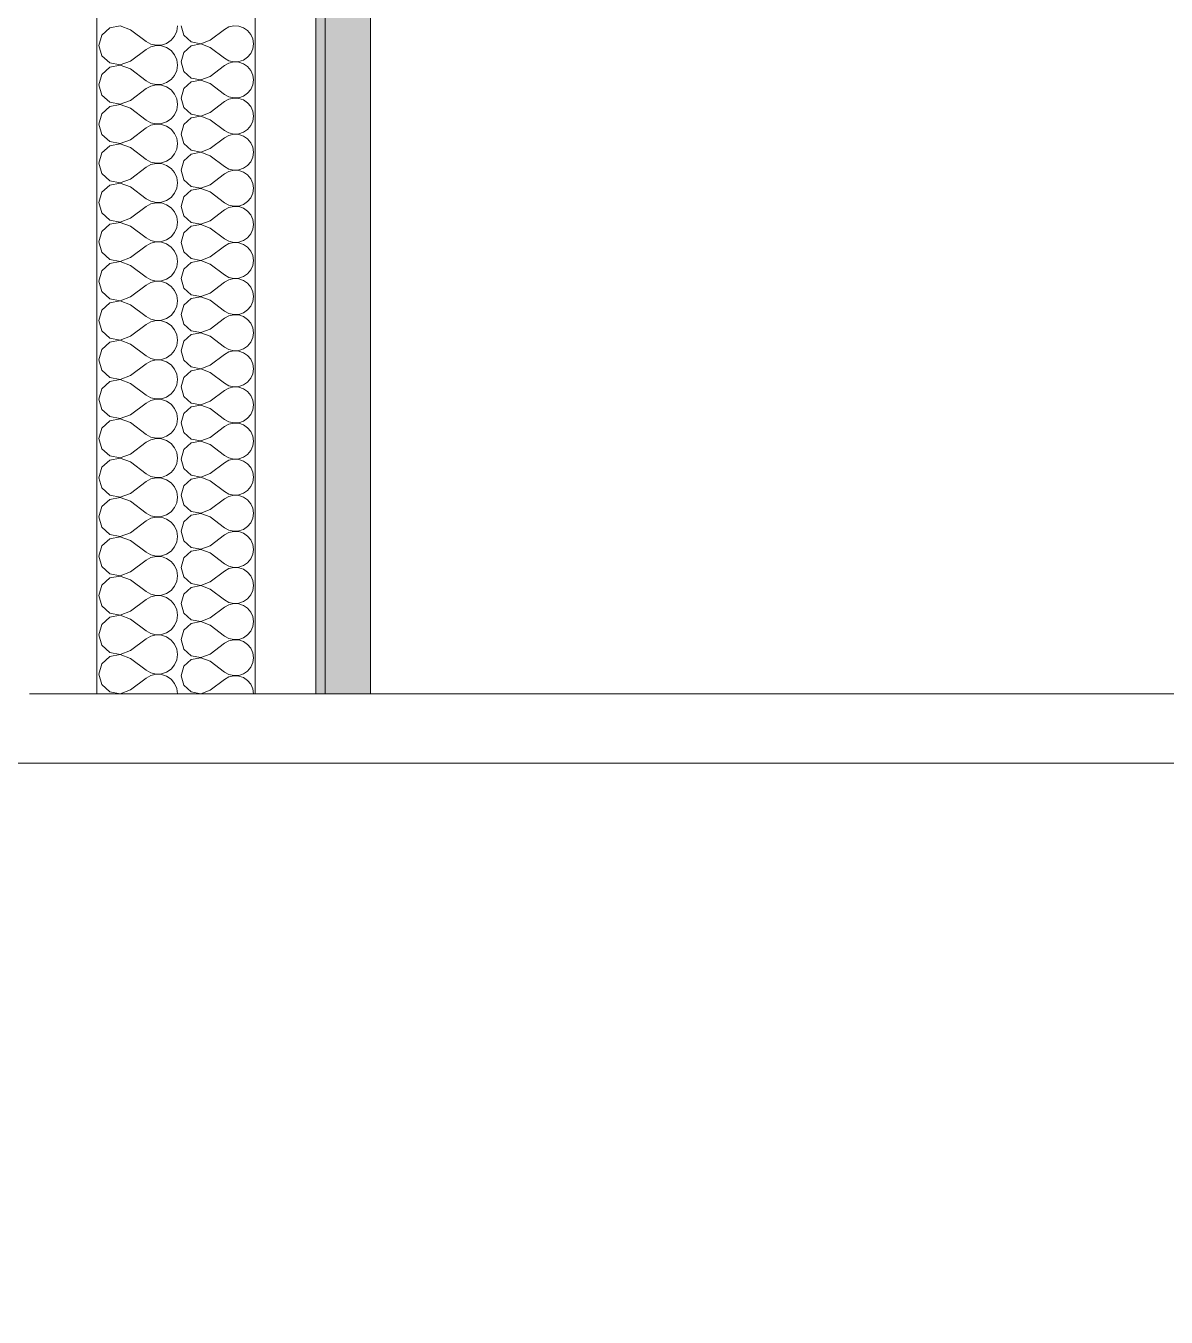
# Model space of a CAD drawing. Header units: millimetres. Extents: x -48147 to 1417267, y -496296 to 18123.
# Drawn here: x 1364998.7 to 1365408.7, y -479346.9 to -478882.7 of the extents above; entities that cross this region are included whole.
import ezdxf

# ---------------------------------------------------------------- set-up
doc = ezdxf.new("R2010")
doc.units = ezdxf.units.MM
doc.header["$MEASUREMENT"] = 0
doc.linetypes.add('Dashed', pattern=[2822.222233, 1411.111116, -1411.111116])
doc.linetypes.add('Wipeout_Contour', pattern=[1000, 0, -1000])
doc.layers.add('0_Pen_No__105', color=7, linetype='Continuous', lineweight=15, true_color=0xa6a6a6)
doc.layers.add('New_A-25-M_Wall_Int_Pen_No__107', color=7, linetype='Continuous', lineweight=15, true_color=0xa6a6a6)
doc.layers.add('New_A-20-M_Floor_Slab', color=7, linetype='Continuous')
doc.layers.add('New_A-25-M_Wall_Int', color=7, linetype='Continuous')
doc.layers.add('New_A-20-M_Floor_Slab_Pen_No__4', color=7, linetype='Continuous', lineweight=20)
doc.layers.add('New_A-25-M_Wall_Int_Pen_No__1', color=7, linetype='Continuous', lineweight=13)

# ---------------------------------------------------------------- blocks, each defined once
blk = doc.blocks.new('*X68', base_point=(1376122.47, -491272.82))
at = {"layer": 'New_A-25-M_Wall_Int_Pen_No__107', "linetype": 'Continuous'}
for p, q in [((1365054.57, -478882.66), (1365055.54, -478886.07)), ((1365055.54, -478886.07), (1365058.16, -478888.47)), ((1365064.96, -478887.85), (1365070.15, -478883.96)), ((1365071.72, -478883.09), (1365070.15, -478883.96)), ((1365073.46, -478882.69), (1365071.72, -478883.09)), ((1365075.25, -478882.77), (1365073.46, -478882.69)), ((1365076.95, -478883.35), (1365075.25, -478882.77)), ((1365078.42, -478884.36), (1365076.95, -478883.35)), ((1365079.57, -478885.74), (1365078.42, -478884.36)), ((1365080.29, -478887.38), (1365079.57, -478885.74)), ((1365058.16, -478889.84), (1365055.54, -478892.23)), ((1365058.16, -478888.47), (1365061.64, -478889.13)), ((1365061.64, -478889.18), (1365058.16, -478889.84)), ((1365061.64, -478889.13), (1365064.96, -478887.85)), ((1365064.96, -478890.45), (1365061.64, -478889.18)), ((1365064.96, -478890.45), (1365070.15, -478894.35)), ((1365080.53, -478889.15), (1365080.29, -478887.38)), ((1365080.29, -478890.93), (1365080.53, -478889.15)), ((1365055.54, -478892.23), (1365054.57, -478895.64)), ((1365070.15, -478894.35), (1365071.72, -478895.21)), ((1365071.72, -478895.21), (1365073.46, -478895.62)), ((1365075.25, -478895.53), (1365076.95, -478894.96)), ((1365076.95, -478894.96), (1365078.42, -478893.94)), ((1365078.42, -478893.94), (1365079.57, -478892.56)), ((1365079.57, -478892.56), (1365080.29, -478890.93)), ((1365054.57, -478895.64), (1365055.54, -478899.06)), ((1365055.54, -478899.06), (1365058.16, -478901.45)), ((1365064.96, -478900.84), (1365070.15, -478896.94)), ((1365071.72, -478896.07), (1365070.15, -478896.94)), ((1365073.46, -478895.67), (1365071.72, -478896.07)), ((1365073.46, -478895.62), (1365075.25, -478895.53)), ((1365075.25, -478895.76), (1365073.46, -478895.67)), ((1365076.95, -478896.33), (1365075.25, -478895.76)), ((1365078.42, -478897.34), (1365076.95, -478896.33)), ((1365079.57, -478898.72), (1365078.42, -478897.34)), ((1365080.29, -478900.36), (1365079.57, -478898.72)), ((1365058.16, -478902.82), (1365055.54, -478905.21)), ((1365058.16, -478901.45), (1365061.64, -478902.11)), ((1365061.64, -478902.16), (1365058.16, -478902.82)), ((1365061.64, -478902.11), (1365064.96, -478900.84)), ((1365064.96, -478903.43), (1365061.64, -478902.16)), ((1365064.96, -478903.43), (1365070.15, -478907.33)), ((1365079.57, -478905.55), (1365080.29, -478903.91)), ((1365080.53, -478902.13), (1365080.29, -478900.36)), ((1365080.29, -478903.91), (1365080.53, -478902.13)), ((1365055.54, -478905.21), (1365054.57, -478908.63)), ((1365054.57, -478908.63), (1365055.54, -478912.04)), ((1365070.15, -478907.33), (1365071.72, -478908.19)), ((1365071.72, -478909.06), (1365070.15, -478909.92)), ((1365071.72, -478908.19), (1365073.46, -478908.6)), ((1365073.46, -478908.65), (1365071.72, -478909.06)), ((1365073.46, -478908.6), (1365075.25, -478908.51)), ((1365075.25, -478908.74), (1365073.46, -478908.65)), ((1365075.25, -478908.51), (1365076.95, -478907.94)), ((1365076.95, -478909.31), (1365075.25, -478908.74)), ((1365076.95, -478907.94), (1365078.42, -478906.93)), ((1365078.42, -478906.93), (1365079.57, -478905.55)), ((1365055.54, -478912.04), (1365058.16, -478914.43)), ((1365061.64, -478915.09), (1365064.96, -478913.82)), ((1365064.96, -478913.82), (1365070.15, -478909.92)), ((1365078.42, -478910.32), (1365076.95, -478909.31)), ((1365079.57, -478911.7), (1365078.42, -478910.32)), ((1365080.29, -478913.34), (1365079.57, -478911.7)), ((1365080.53, -478915.12), (1365080.29, -478913.34)), ((1365055.54, -478918.19), (1365054.57, -478921.61)), ((1365058.16, -478915.8), (1365055.54, -478918.19)), ((1365058.16, -478914.43), (1365061.64, -478915.09)), ((1365061.64, -478915.14), (1365058.16, -478915.8)), ((1365064.96, -478916.41), (1365061.64, -478915.14)), ((1365064.96, -478916.41), (1365070.15, -478920.31)), ((1365078.42, -478919.91), (1365079.57, -478918.53)), ((1365079.57, -478918.53), (1365080.29, -478916.89)), ((1365080.29, -478916.89), (1365080.53, -478915.12)), ((1365054.57, -478921.61), (1365055.54, -478925.02)), ((1365064.96, -478926.8), (1365070.15, -478922.9)), ((1365070.15, -478920.31), (1365071.72, -478921.18)), ((1365071.72, -478922.04), (1365070.15, -478922.9)), ((1365071.72, -478921.18), (1365073.46, -478921.58)), ((1365073.46, -478921.63), (1365071.72, -478922.04)), ((1365073.46, -478921.58), (1365075.25, -478921.49)), ((1365075.25, -478921.72), (1365073.46, -478921.63)), ((1365075.25, -478921.49), (1365076.95, -478920.92)), ((1365076.95, -478922.29), (1365075.25, -478921.72)), ((1365076.95, -478920.92), (1365078.42, -478919.91)), ((1365078.42, -478923.31), (1365076.95, -478922.29)), ((1365055.54, -478925.02), (1365058.16, -478927.41)), ((1365058.16, -478927.41), (1365061.64, -478928.07)), ((1365061.64, -478928.07), (1365064.96, -478926.8)), ((1365079.57, -478924.69), (1365078.42, -478923.31)), ((1365080.29, -478926.32), (1365079.57, -478924.69)), ((1365080.53, -478928.1), (1365080.29, -478926.32)), ((1365055.54, -478931.18), (1365054.57, -478934.59)), ((1365058.16, -478928.78), (1365055.54, -478931.18)), ((1365061.64, -478928.12), (1365058.16, -478928.78)), ((1365064.96, -478929.4), (1365061.64, -478928.12)), ((1365064.96, -478929.4), (1365070.15, -478933.29)), ((1365078.42, -478932.89), (1365079.57, -478931.51)), ((1365079.57, -478931.51), (1365080.29, -478929.87)), ((1365080.29, -478929.87), (1365080.53, -478928.1)), ((1365054.57, -478934.59), (1365055.54, -478938)), ((1365064.96, -478939.78), (1365070.15, -478935.89)), ((1365070.15, -478933.29), (1365071.72, -478934.16)), ((1365071.72, -478935.02), (1365070.15, -478935.89)), ((1365071.72, -478934.16), (1365073.46, -478934.56)), ((1365073.46, -478934.61), (1365071.72, -478935.02)), ((1365073.46, -478934.56), (1365075.25, -478934.48)), ((1365075.25, -478934.7), (1365073.46, -478934.61)), ((1365075.25, -478934.48), (1365076.95, -478933.9)), ((1365076.95, -478935.27), (1365075.25, -478934.7)), ((1365076.95, -478933.9), (1365078.42, -478932.89)), ((1365078.42, -478936.29), (1365076.95, -478935.27)), ((1365079.57, -478937.67), (1365078.42, -478936.29)), ((1365055.54, -478938), (1365058.16, -478940.39)), ((1365058.16, -478941.76), (1365055.54, -478944.16)), ((1365058.16, -478940.39), (1365061.64, -478941.05)), ((1365061.64, -478941.11), (1365058.16, -478941.76)), ((1365061.64, -478941.05), (1365064.96, -478939.78)), ((1365064.96, -478942.38), (1365061.64, -478941.11)), ((1365080.29, -478939.31), (1365079.57, -478937.67)), ((1365080.53, -478941.08), (1365080.29, -478939.31)), ((1365080.29, -478942.85), (1365080.53, -478941.08)), ((1365055.54, -478944.16), (1365054.57, -478947.57)), ((1365064.96, -478942.38), (1365070.15, -478946.27)), ((1365070.15, -478946.27), (1365071.72, -478947.14)), ((1365076.95, -478946.88), (1365078.42, -478945.87)), ((1365078.42, -478945.87), (1365079.57, -478944.49)), ((1365079.57, -478944.49), (1365080.29, -478942.85)), ((1365054.57, -478947.57), (1365055.54, -478950.98)), ((1365055.54, -478950.98), (1365058.16, -478953.38)), ((1365064.96, -478952.76), (1365070.15, -478948.87)), ((1365071.72, -478948), (1365070.15, -478948.87)), ((1365071.72, -478947.14), (1365073.46, -478947.54)), ((1365073.46, -478947.6), (1365071.72, -478948)), ((1365073.46, -478947.54), (1365075.25, -478947.46)), ((1365075.25, -478947.68), (1365073.46, -478947.6)), ((1365075.25, -478947.46), (1365076.95, -478946.88)), ((1365076.95, -478948.26), (1365075.25, -478947.68)), ((1365078.42, -478949.27), (1365076.95, -478948.26)), ((1365079.57, -478950.65), (1365078.42, -478949.27)), ((1365080.29, -478952.29), (1365079.57, -478950.65)), ((1365058.16, -478954.75), (1365055.54, -478957.14)), ((1365058.16, -478953.38), (1365061.64, -478954.03)), ((1365061.64, -478954.09), (1365058.16, -478954.75)), ((1365061.64, -478954.03), (1365064.96, -478952.76)), ((1365064.96, -478955.36), (1365061.64, -478954.09)), ((1365064.96, -478955.36), (1365070.15, -478959.25)), ((1365080.53, -478954.06), (1365080.29, -478952.29)), ((1365080.29, -478955.83), (1365080.53, -478954.06)), ((1365055.54, -478957.14), (1365054.57, -478960.55)), ((1365070.15, -478959.25), (1365071.72, -478960.12)), ((1365071.72, -478960.12), (1365073.46, -478960.53)), ((1365075.25, -478960.44), (1365076.95, -478959.87)), ((1365076.95, -478959.87), (1365078.42, -478958.85)), ((1365078.42, -478958.85), (1365079.57, -478957.47)), ((1365079.57, -478957.47), (1365080.29, -478955.83)), ((1365054.57, -478960.55), (1365055.54, -478963.96)), ((1365055.54, -478963.96), (1365058.16, -478966.36)), ((1365064.96, -478965.74), (1365070.15, -478961.85)), ((1365071.72, -478960.98), (1365070.15, -478961.85)), ((1365073.46, -478960.58), (1365071.72, -478960.98)), ((1365073.46, -478960.53), (1365075.25, -478960.44)), ((1365075.25, -478960.66), (1365073.46, -478960.58)), ((1365076.95, -478961.24), (1365075.25, -478960.66)), ((1365078.42, -478962.25), (1365076.95, -478961.24)), ((1365079.57, -478963.63), (1365078.42, -478962.25)), ((1365080.29, -478965.27), (1365079.57, -478963.63)), ((1365058.16, -478967.73), (1365055.54, -478970.12)), ((1365058.16, -478966.36), (1365061.64, -478967.02)), ((1365061.64, -478967.07), (1365058.16, -478967.73)), ((1365061.64, -478967.02), (1365064.96, -478965.74)), ((1365064.96, -478968.34), (1365061.64, -478967.07)), ((1365064.96, -478968.34), (1365070.15, -478972.24)), ((1365079.57, -478970.45), (1365080.29, -478968.82)), ((1365080.53, -478967.04), (1365080.29, -478965.27)), ((1365080.29, -478968.82), (1365080.53, -478967.04)), ((1365055.54, -478970.12), (1365054.57, -478973.53)), ((1365054.57, -478973.53), (1365055.54, -478976.95)), ((1365070.15, -478972.24), (1365071.72, -478973.1)), ((1365071.72, -478973.96), (1365070.15, -478974.83)), ((1365071.72, -478973.1), (1365073.46, -478973.51)), ((1365073.46, -478973.56), (1365071.72, -478973.96)), ((1365073.46, -478973.51), (1365075.25, -478973.42)), ((1365075.25, -478973.65), (1365073.46, -478973.56)), ((1365075.25, -478973.42), (1365076.95, -478972.85)), ((1365076.95, -478974.22), (1365075.25, -478973.65)), ((1365076.95, -478972.85), (1365078.42, -478971.83)), ((1365078.42, -478975.23), (1365076.95, -478974.22)), ((1365078.42, -478971.83), (1365079.57, -478970.45)), ((1365055.54, -478976.95), (1365058.16, -478979.34)), ((1365061.64, -478980), (1365064.96, -478978.73)), ((1365064.96, -478978.73), (1365070.15, -478974.83)), ((1365079.57, -478976.61), (1365078.42, -478975.23)), ((1365080.29, -478978.25), (1365079.57, -478976.61)), ((1365080.53, -478980.02), (1365080.29, -478978.25)), ((1365055.54, -478983.1), (1365054.57, -478986.51)), ((1365058.16, -478980.71), (1365055.54, -478983.1)), ((1365058.16, -478979.34), (1365061.64, -478980)), ((1365061.64, -478980.05), (1365058.16, -478980.71)), ((1365064.96, -478981.32), (1365061.64, -478980.05)), ((1365064.96, -478981.32), (1365070.15, -478985.22)), ((1365078.42, -478984.82), (1365079.57, -478983.44)), ((1365079.57, -478983.44), (1365080.29, -478981.8)), ((1365080.29, -478981.8), (1365080.53, -478980.02)), ((1365054.57, -478986.51), (1365055.54, -478989.93)), ((1365064.96, -478991.71), (1365070.15, -478987.81)), ((1365070.15, -478985.22), (1365071.72, -478986.08)), ((1365071.72, -478986.95), (1365070.15, -478987.81)), ((1365071.72, -478986.08), (1365073.46, -478986.49)), ((1365073.46, -478986.54), (1365071.72, -478986.95)), ((1365073.46, -478986.49), (1365075.25, -478986.4)), ((1365075.25, -478986.63), (1365073.46, -478986.54)), ((1365075.25, -478986.4), (1365076.95, -478985.83)), ((1365076.95, -478987.2), (1365075.25, -478986.63)), ((1365076.95, -478985.83), (1365078.42, -478984.82)), ((1365078.42, -478988.21), (1365076.95, -478987.2)), ((1365079.57, -478989.59), (1365078.42, -478988.21)), ((1365055.54, -478989.93), (1365058.16, -478992.32)), ((1365058.16, -478992.32), (1365061.64, -478992.98)), ((1365061.64, -478992.98), (1365064.96, -478991.71)), ((1365080.29, -478991.23), (1365079.57, -478989.59)), ((1365080.53, -478993.01), (1365080.29, -478991.23)), ((1365055.54, -478996.08), (1365054.57, -478999.5)), ((1365058.16, -478993.69), (1365055.54, -478996.08)), ((1365061.64, -478993.03), (1365058.16, -478993.69)), ((1365064.96, -478994.3), (1365061.64, -478993.03)), ((1365064.96, -478994.3), (1365070.15, -478998.2)), ((1365078.42, -478997.8), (1365079.57, -478996.42)), ((1365079.57, -478996.42), (1365080.29, -478994.78)), ((1365080.29, -478994.78), (1365080.53, -478993.01)), ((1365054.57, -478999.5), (1365055.54, -479002.91)), ((1365064.96, -479004.69), (1365070.15, -479000.79)), ((1365070.15, -478998.2), (1365071.72, -478999.06)), ((1365071.72, -478999.93), (1365070.15, -479000.79)), ((1365071.72, -478999.06), (1365073.46, -478999.47)), ((1365073.46, -478999.52), (1365071.72, -478999.93)), ((1365073.46, -478999.47), (1365075.25, -478999.38)), ((1365075.25, -478999.61), (1365073.46, -478999.52)), ((1365075.25, -478999.38), (1365076.95, -478998.81)), ((1365076.95, -479000.18), (1365075.25, -478999.61)), ((1365076.95, -478998.81), (1365078.42, -478997.8)), ((1365078.42, -479001.2), (1365076.95, -479000.18)), ((1365079.57, -479002.57), (1365078.42, -479001.2)), ((1365055.54, -479002.91), (1365058.16, -479005.3)), ((1365058.16, -479006.67), (1365055.54, -479009.07)), ((1365058.16, -479005.3), (1365061.64, -479005.96)), ((1365061.64, -479006.01), (1365058.16, -479006.67)), ((1365061.64, -479005.96), (1365064.96, -479004.69)), ((1365064.96, -479007.29), (1365061.64, -479006.01)), ((1365080.29, -479004.21), (1365079.57, -479002.57)), ((1365080.53, -479005.99), (1365080.29, -479004.21)), ((1365080.29, -479007.76), (1365080.53, -479005.99)), ((1365055.54, -479009.07), (1365054.57, -479012.48)), ((1365064.96, -479007.29), (1365070.15, -479011.18)), ((1365070.15, -479011.18), (1365071.72, -479012.05)), ((1365076.95, -479011.79), (1365078.42, -479010.78)), ((1365078.42, -479010.78), (1365079.57, -479009.4)), ((1365079.57, -479009.4), (1365080.29, -479007.76)), ((1365054.57, -479012.48), (1365055.54, -479015.89)), ((1365055.54, -479015.89), (1365058.16, -479018.28)), ((1365064.96, -479017.67), (1365070.15, -479013.78)), ((1365071.72, -479012.91), (1365070.15, -479013.78)), ((1365071.72, -479012.05), (1365073.46, -479012.45)), ((1365073.46, -479012.5), (1365071.72, -479012.91)), ((1365073.46, -479012.45), (1365075.25, -479012.37)), ((1365075.25, -479012.59), (1365073.46, -479012.5)), ((1365075.25, -479012.37), (1365076.95, -479011.79)), ((1365076.95, -479013.16), (1365075.25, -479012.59)), ((1365078.42, -479014.18), (1365076.95, -479013.16)), ((1365079.57, -479015.56), (1365078.42, -479014.18)), ((1365080.29, -479017.2), (1365079.57, -479015.56)), ((1365058.16, -479019.65), (1365055.54, -479022.05)), ((1365058.16, -479018.28), (1365061.64, -479018.94)), ((1365061.64, -479019), (1365058.16, -479019.65)), ((1365061.64, -479018.94), (1365064.96, -479017.67)), ((1365064.96, -479020.27), (1365061.64, -479019)), ((1365064.96, -479020.27), (1365070.15, -479024.16)), ((1365080.53, -479018.97), (1365080.29, -479017.2)), ((1365080.29, -479020.74), (1365080.53, -479018.97)), ((1365055.54, -479022.05), (1365054.57, -479025.46)), ((1365070.15, -479024.16), (1365071.72, -479025.03)), ((1365071.72, -479025.03), (1365073.46, -479025.43)), ((1365073.46, -479025.43), (1365075.25, -479025.35)), ((1365075.25, -479025.35), (1365076.95, -479024.77)), ((1365076.95, -479024.77), (1365078.42, -479023.76)), ((1365078.42, -479023.76), (1365079.57, -479022.38)), ((1365079.57, -479022.38), (1365080.29, -479020.74)), ((1365054.57, -479025.46), (1365055.54, -479028.87)), ((1365055.54, -479028.87), (1365058.16, -479031.27)), ((1365064.96, -479030.65), (1365070.15, -479026.76)), ((1365071.72, -479025.89), (1365070.15, -479026.76)), ((1365073.46, -479025.49), (1365071.72, -479025.89)), ((1365075.25, -479025.57), (1365073.46, -479025.49)), ((1365076.95, -479026.14), (1365075.25, -479025.57)), ((1365078.42, -479027.16), (1365076.95, -479026.14)), ((1365079.57, -479028.54), (1365078.42, -479027.16)), ((1365080.29, -479030.18), (1365079.57, -479028.54)), ((1365058.16, -479032.64), (1365055.54, -479035.03)), ((1365058.16, -479031.27), (1365061.64, -479031.92)), ((1365061.64, -479031.98), (1365058.16, -479032.64)), ((1365061.64, -479031.92), (1365064.96, -479030.65)), ((1365064.96, -479033.25), (1365061.64, -479031.98)), ((1365064.96, -479033.25), (1365070.15, -479037.14)), ((1365079.57, -479035.36), (1365080.29, -479033.72)), ((1365080.53, -479031.95), (1365080.29, -479030.18)), ((1365080.29, -479033.72), (1365080.53, -479031.95)), ((1365055.54, -479035.03), (1365054.57, -479038.44)), ((1365054.57, -479038.44), (1365055.54, -479041.85)), ((1365070.15, -479037.14), (1365071.72, -479038.01)), ((1365071.72, -479038.87), (1365070.15, -479039.74)), ((1365071.72, -479038.01), (1365073.46, -479038.42)), ((1365073.46, -479038.47), (1365071.72, -479038.87)), ((1365073.46, -479038.42), (1365075.25, -479038.33)), ((1365075.25, -479038.55), (1365073.46, -479038.47)), ((1365075.25, -479038.33), (1365076.95, -479037.76)), ((1365076.95, -479039.13), (1365075.25, -479038.55)), ((1365076.95, -479037.76), (1365078.42, -479036.74)), ((1365078.42, -479040.14), (1365076.95, -479039.13)), ((1365078.42, -479036.74), (1365079.57, -479035.36)), ((1365055.54, -479041.85), (1365058.16, -479044.25)), ((1365061.64, -479044.91), (1365064.96, -479043.63)), ((1365064.96, -479043.63), (1365070.15, -479039.74)), ((1365079.57, -479041.52), (1365078.42, -479040.14)), ((1365080.29, -479043.16), (1365079.57, -479041.52)), ((1365080.53, -479044.93), (1365080.29, -479043.16)), ((1365055.54, -479048.01), (1365054.57, -479051.42)), ((1365058.16, -479045.62), (1365055.54, -479048.01)), ((1365058.16, -479044.25), (1365061.64, -479044.91)), ((1365061.64, -479044.96), (1365058.16, -479045.62)), ((1365064.96, -479046.23), (1365061.64, -479044.96)), ((1365064.96, -479046.23), (1365070.15, -479050.12)), ((1365078.42, -479049.72), (1365079.57, -479048.34)), ((1365079.57, -479048.34), (1365080.29, -479046.71)), ((1365080.29, -479046.71), (1365080.53, -479044.93)), ((1365054.57, -479051.42), (1365055.54, -479054.84)), ((1365064.96, -479056.62), (1365070.15, -479052.72)), ((1365070.15, -479050.12), (1365071.72, -479050.99)), ((1365071.72, -479051.85), (1365070.15, -479052.72)), ((1365071.72, -479050.99), (1365073.46, -479051.4)), ((1365073.46, -479051.45), (1365071.72, -479051.85)), ((1365073.46, -479051.4), (1365075.25, -479051.31)), ((1365075.25, -479051.54), (1365073.46, -479051.45)), ((1365075.25, -479051.31), (1365076.95, -479050.74)), ((1365076.95, -479052.11), (1365075.25, -479051.54)), ((1365076.95, -479050.74), (1365078.42, -479049.72)), ((1365078.42, -479053.12), (1365076.95, -479052.11)), ((1365079.57, -479054.5), (1365078.42, -479053.12)), ((1365055.54, -479054.84), (1365058.16, -479057.23)), ((1365058.16, -479057.23), (1365061.64, -479057.89)), ((1365061.64, -479057.89), (1365064.96, -479056.62)), ((1365080.29, -479056.14), (1365079.57, -479054.5)), ((1365080.53, -479057.91), (1365080.29, -479056.14)), ((1365055.54, -479060.99), (1365054.57, -479064.4)), ((1365058.16, -479058.6), (1365055.54, -479060.99)), ((1365061.64, -479057.94), (1365058.16, -479058.6)), ((1365064.96, -479059.21), (1365061.64, -479057.94)), ((1365064.96, -479059.21), (1365070.15, -479063.11)), ((1365078.42, -479062.71), (1365079.57, -479061.33)), ((1365079.57, -479061.33), (1365080.29, -479059.69)), ((1365080.29, -479059.69), (1365080.53, -479057.91)), ((1365054.57, -479064.4), (1365055.54, -479067.82)), ((1365064.96, -479069.6), (1365070.15, -479065.7)), ((1365070.15, -479063.11), (1365071.72, -479063.97)), ((1365071.72, -479064.84), (1365070.15, -479065.7)), ((1365071.72, -479063.97), (1365073.46, -479064.38)), ((1365073.46, -479064.43), (1365071.72, -479064.84)), ((1365073.46, -479064.38), (1365075.25, -479064.29)), ((1365075.25, -479064.52), (1365073.46, -479064.43)), ((1365075.25, -479064.29), (1365076.95, -479063.72)), ((1365076.95, -479065.09), (1365075.25, -479064.52)), ((1365076.95, -479063.72), (1365078.42, -479062.71)), ((1365078.42, -479066.1), (1365076.95, -479065.09)), ((1365079.57, -479067.48), (1365078.42, -479066.1)), ((1365055.54, -479067.82), (1365058.16, -479070.21)), ((1365058.16, -479071.58), (1365055.54, -479073.97)), ((1365058.16, -479070.21), (1365061.64, -479070.87)), ((1365061.64, -479070.92), (1365058.16, -479071.58)), ((1365061.64, -479070.87), (1365064.96, -479069.6)), ((1365064.96, -479072.19), (1365061.64, -479070.92)), ((1365080.29, -479069.12), (1365079.57, -479067.48)), ((1365080.53, -479070.9), (1365080.29, -479069.12)), ((1365080.29, -479072.67), (1365080.53, -479070.9)), ((1365055.54, -479073.97), (1365054.57, -479077.39)), ((1365064.96, -479072.19), (1365070.15, -479076.09)), ((1365070.15, -479076.09), (1365071.72, -479076.95)), ((1365076.95, -479076.7), (1365078.42, -479075.69)), ((1365078.42, -479075.69), (1365079.57, -479074.31)), ((1365079.57, -479074.31), (1365080.29, -479072.67)), ((1365054.57, -479077.39), (1365055.54, -479080.8)), ((1365055.54, -479080.8), (1365058.16, -479083.19)), ((1365064.96, -479082.58), (1365070.15, -479078.68)), ((1365071.72, -479077.82), (1365070.15, -479078.68)), ((1365071.72, -479076.95), (1365073.46, -479077.36)), ((1365073.46, -479077.41), (1365071.72, -479077.82)), ((1365073.46, -479077.36), (1365075.25, -479077.27)), ((1365075.25, -479077.5), (1365073.46, -479077.41)), ((1365075.25, -479077.27), (1365076.95, -479076.7)), ((1365076.95, -479078.07), (1365075.25, -479077.5)), ((1365078.42, -479079.09), (1365076.95, -479078.07)), ((1365079.57, -479080.46), (1365078.42, -479079.09)), ((1365080.29, -479082.1), (1365079.57, -479080.46)), ((1365058.16, -479084.56), (1365055.54, -479086.96)), ((1365058.16, -479083.19), (1365061.64, -479083.85)), ((1365061.64, -479083.9), (1365058.16, -479084.56)), ((1365061.64, -479083.85), (1365064.96, -479082.58)), ((1365064.96, -479085.18), (1365061.64, -479083.9)), ((1365064.96, -479085.18), (1365070.15, -479089.07)), ((1365079.57, -479087.29), (1365080.29, -479085.65)), ((1365080.53, -479083.88), (1365080.29, -479082.1)), ((1365080.29, -479085.65), (1365080.53, -479083.88)), ((1365055.54, -479086.96), (1365054.57, -479090.37)), ((1365070.15, -479089.07), (1365071.72, -479089.94)), ((1365071.72, -479089.94), (1365073.46, -479090.34)), ((1365073.46, -479090.34), (1365075.25, -479090.25)), ((1365075.25, -479090.25), (1365076.95, -479089.68)), ((1365076.95, -479089.68), (1365078.42, -479088.67)), ((1365078.42, -479088.67), (1365079.57, -479087.29)), ((1365054.57, -479090.37), (1365055.54, -479093.78)), ((1365055.54, -479093.78), (1365058.16, -479096.17)), ((1365064.96, -479095.56), (1365070.15, -479091.67)), ((1365071.72, -479090.8), (1365070.15, -479091.67)), ((1365073.46, -479090.39), (1365071.72, -479090.8)), ((1365075.25, -479090.48), (1365073.46, -479090.39)), ((1365076.95, -479091.05), (1365075.25, -479090.48)), ((1365078.42, -479092.07), (1365076.95, -479091.05)), ((1365079.57, -479093.45), (1365078.42, -479092.07)), ((1365080.29, -479095.08), (1365079.57, -479093.45)), ((1365058.16, -479097.54), (1365055.54, -479099.94)), ((1365058.16, -479096.17), (1365061.64, -479096.83)), ((1365061.64, -479096.88), (1365058.16, -479097.54)), ((1365061.64, -479096.83), (1365064.96, -479095.56)), ((1365064.96, -479098.16), (1365061.64, -479096.88)), ((1365064.96, -479098.16), (1365070.15, -479102.05)), ((1365079.57, -479100.27), (1365080.29, -479098.63)), ((1365080.53, -479096.86), (1365080.29, -479095.08)), ((1365080.29, -479098.63), (1365080.53, -479096.86)), ((1365055.54, -479099.94), (1365054.57, -479103.35)), ((1365054.57, -479103.35), (1365055.54, -479106.76)), ((1365070.15, -479102.05), (1365071.72, -479102.92)), ((1365071.72, -479103.78), (1365070.15, -479104.65)), ((1365071.72, -479102.92), (1365073.46, -479103.32)), ((1365073.46, -479103.38), (1365071.72, -479103.78)), ((1365073.46, -479103.32), (1365075.25, -479103.24)), ((1365075.25, -479103.46), (1365073.46, -479103.38)), ((1365075.25, -479103.24), (1365076.95, -479102.66)), ((1365076.95, -479104.03), (1365075.25, -479103.46)), ((1365076.95, -479102.66), (1365078.42, -479101.65)), ((1365078.42, -479105.05), (1365076.95, -479104.03)), ((1365078.42, -479101.65), (1365079.57, -479100.27)), ((1365055.54, -479106.76), (1365058.16, -479109.16)), ((1365061.64, -479109.81), (1365064.96, -479108.54)), ((1365064.96, -479108.54), (1365070.15, -479104.65)), ((1365079.57, -479106.43), (1365078.42, -479105.05)), ((1365080.29, -479108.07), (1365079.57, -479106.43)), ((1365080.53, -479109.84), (1365080.29, -479108.07)), ((1365055.54, -479112.92), (1365054.57, -479116.33)), ((1365058.16, -479110.53), (1365055.54, -479112.92)), ((1365058.16, -479109.16), (1365061.64, -479109.81)), ((1365061.64, -479109.87), (1365058.16, -479110.53)), ((1365064.96, -479111.14), (1365061.64, -479109.87)), ((1365064.96, -479111.14), (1365070.15, -479115.03)), ((1365078.42, -479114.63), (1365079.57, -479113.25)), ((1365079.57, -479113.25), (1365080.29, -479111.61)), ((1365080.29, -479111.61), (1365080.53, -479109.84)), ((1365054.57, -479116.33), (1365055.54, -479119.74)), ((1365064.96, -479121.52), (1365070.15, -479117.63)), ((1365070.15, -479115.03), (1365071.72, -479115.9)), ((1365071.72, -479116.76), (1365070.15, -479117.63)), ((1365071.72, -479115.9), (1365073.46, -479116.3)), ((1365073.46, -479116.36), (1365071.72, -479116.76)), ((1365073.46, -479116.3), (1365075.25, -479116.22)), ((1365075.25, -479116.44), (1365073.46, -479116.36)), ((1365075.25, -479116.22), (1365076.95, -479115.65)), ((1365076.95, -479117.02), (1365075.25, -479116.44)), ((1365076.95, -479115.65), (1365078.42, -479114.63)), ((1365078.42, -479118.03), (1365076.95, -479117.02)), ((1365079.57, -479119.41), (1365078.42, -479118.03)), ((1365055.54, -479119.74), (1365058.16, -479122.14)), ((1365058.16, -479122.14), (1365061.64, -479122.8)), ((1365061.64, -479122.8), (1365064.96, -479121.52)), ((1365080.29, -479121.05), (1365079.57, -479119.41)), ((1365080.53, -479122.82), (1365080.29, -479121.05))]:
    blk.add_line(p, q, dxfattribs=at)
blk = doc.blocks.new('Section Elem_44_2', base_point=(1376122.47, -491272.82))
at = {"layer": 'New_A-25-M_Wall_Int_Pen_No__107', "linetype": 'Continuous', "lineweight": 0, "true_color": 0x535353}
blk.add_hatch(color=251, dxfattribs=at).paths.add_polyline_path([(1365106.26, -475339.25), (1365102.99, -475339.25), (1365102.99, -479122.82), (1365106.26, -479122.82), (1365106.26, -476122.82), (1365106.26, -476097.82)])
at = {"layer": 'New_A-25-M_Wall_Int_Pen_No__1', "linetype": 'Continuous'}
blk.add_line((1365106.26, -476122.82), (1365106.26, -479122.82), dxfattribs=at)
at = {"color": 254, "linetype": 'Wipeout_Contour', "lineweight": 0, "ltscale": 8681565.631465085}
blk.add_wipeout([(1365122.62, -479122.82), (1366009.15, -479122.82), (1366009.15, -477022.82), (1366549.27, -477022.82), (1366549.27, -476122.82), (1365122.62, -476122.82)], dxfattribs=at).dxf.layer = 'New_A-25-M_Wall_Int'
at = {"layer": 'New_A-25-M_Wall_Int_Pen_No__107', "linetype": 'Continuous'}
blk.add_hatch(color=256, dxfattribs=at).paths.add_polyline_path([(1365106.26, -476122.82), (1365106.26, -479122.82), (1365122.62, -479122.82), (1365122.62, -476122.82)])
at = {"layer": 'New_A-25-M_Wall_Int_Pen_No__1', "linetype": 'Continuous'}
blk.add_line((1365122.62, -476122.82), (1365122.62, -479122.82), dxfattribs=at)
at = {"color": 254, "linetype": 'Wipeout_Contour', "lineweight": 0, "ltscale": 5784432.987416171}
blk.add_wipeout([(1365102.99, -475339.25), (1365081.18, -475339.25), (1365081.18, -479122.82), (1365102.99, -479122.82)], dxfattribs=at).dxf.layer = 'New_A-25-M_Wall_Int'
at = {"layer": 'New_A-25-M_Wall_Int_Pen_No__1', "linetype": 'Continuous'}
blk.add_line((1365102.99, -475339.25), (1365102.99, -479122.82), dxfattribs=at)
at = {"color": 254, "linetype": 'Wipeout_Contour', "lineweight": 0, "ltscale": 5784340.344564119}
blk.add_wipeout([(1365081.18, -475339.25), (1365053.92, -475339.25), (1365053.92, -479122.82), (1365081.18, -479122.82)], dxfattribs=at).dxf.layer = 'New_A-25-M_Wall_Int'
at = {"layer": 'New_A-25-M_Wall_Int_Pen_No__1', "linetype": 'Continuous'}
blk.add_line((1365081.18, -475339.25), (1365081.18, -479122.82), dxfattribs=at)
at = {"layer": 'New_A-25-M_Wall_Int'}
blk.add_blockref('*X68', (1376122.47, -491272.82), dxfattribs=at)
blk = doc.blocks.new('Section Elem_58_2', base_point=(1376122.47, -491272.82))
at = {"color": 254, "linetype": 'Wipeout_Contour', "lineweight": 0, "ltscale": 8743232.495378127}
blk.add_wipeout([(1360046.89, -479122.82), (1360046.89, -479147.82), (1382775.94, -479147.82), (1382915.94, -479147.82), (1385633.57, -479147.82), (1385633.57, -479122.82)], dxfattribs=at).dxf.layer = 'New_A-20-M_Floor_Slab'
at = {"layer": 'New_A-20-M_Floor_Slab_Pen_No__4', "linetype": 'Continuous'}
blk.add_line((1366549.27, -479122.82), (1365122.62, -479122.82), dxfattribs=at)
at = {"layer": 'New_A-20-M_Floor_Slab_Pen_No__4', "linetype": 'Continuous', "flags": 128}
for points in [[(1365081.18, -479122.82), (1365053.92, -479122.82), (1365024.25, -479122.82)], [(1365122.62, -479122.82), (1365106.26, -479122.82), (1365102.99, -479122.82)]]:
    blk.add_lwpolyline(points, dxfattribs=at)
at = {"color": 254, "linetype": 'Wipeout_Contour', "lineweight": 0, "ltscale": 5811020.923290482}
blk.add_wipeout([(1360046.89, -479147.82), (1360046.89, -479422.82), (1382775.94, -479422.82), (1382775.94, -479147.82)], dxfattribs=at).dxf.layer = 'New_A-20-M_Floor_Slab'
at = {"layer": 'New_A-20-M_Floor_Slab_Pen_No__4', "linetype": 'Continuous', "flags": 128}
blk.add_lwpolyline([(1385896.11, -479147.82), (1385633.57, -479147.82), (1382915.94, -479147.82), (1382775.94, -479147.82), (1360046.89, -479147.82)], dxfattribs=at)
blk = doc.blocks.new('*X85', base_point=(1376122.47, -491272.82))
at = {"layer": 'New_A-25-M_Wall_Int_Pen_No__107', "linetype": 'Continuous'}
for p, q in [((1365026.01, -478886), (1365024.96, -478889.71)), ((1365028.86, -478883.39), (1365026.01, -478886)), ((1365032.66, -478882.68), (1365028.86, -478883.39)), ((1365036.26, -478884.06), (1365032.66, -478882.68)), ((1365036.26, -478884.06), (1365041.91, -478888.3)), ((1365052.16, -478886.36), (1365052.95, -478884.58)), ((1365052.95, -478884.58), (1365053.22, -478882.65)), ((1365024.96, -478889.71), (1365026.01, -478893.42)), ((1365041.91, -478888.3), (1365043.62, -478889.24)), ((1365043.62, -478890.18), (1365041.91, -478891.12)), ((1365043.62, -478889.24), (1365045.52, -478889.68)), ((1365045.52, -478889.74), (1365043.62, -478890.18)), ((1365045.52, -478889.68), (1365047.46, -478889.59)), ((1365047.46, -478889.83), (1365045.52, -478889.74)), ((1365047.46, -478889.59), (1365049.31, -478888.97)), ((1365049.31, -478890.46), (1365047.46, -478889.83)), ((1365049.31, -478888.97), (1365050.92, -478887.86)), ((1365050.92, -478891.56), (1365049.31, -478890.46)), ((1365050.92, -478887.86), (1365052.16, -478886.36)), ((1365026.01, -478893.42), (1365028.86, -478896.03)), ((1365032.66, -478896.75), (1365036.26, -478895.36)), ((1365036.26, -478895.36), (1365041.91, -478891.12)), ((1365052.16, -478893.06), (1365050.92, -478891.56)), ((1365052.95, -478894.84), (1365052.16, -478893.06)), ((1365053.22, -478896.78), (1365052.95, -478894.84)), ((1365028.86, -478897.52), (1365026.01, -478900.13)), ((1365028.86, -478896.03), (1365032.66, -478896.75)), ((1365032.66, -478896.8), (1365028.86, -478897.52)), ((1365036.26, -478898.19), (1365032.66, -478896.8)), ((1365036.26, -478898.19), (1365041.91, -478902.43)), ((1365052.16, -478900.49), (1365052.95, -478898.71)), ((1365052.95, -478898.71), (1365053.22, -478896.78)), ((1365026.01, -478900.13), (1365024.96, -478903.84)), ((1365024.96, -478903.84), (1365026.01, -478907.55)), ((1365041.91, -478902.43), (1365043.62, -478903.37)), ((1365043.62, -478904.31), (1365041.91, -478905.25)), ((1365043.62, -478903.37), (1365045.52, -478903.81)), ((1365045.52, -478903.87), (1365043.62, -478904.31)), ((1365045.52, -478903.81), (1365047.46, -478903.72)), ((1365047.46, -478903.96), (1365045.52, -478903.87)), ((1365047.46, -478903.72), (1365049.31, -478903.09)), ((1365049.31, -478904.58), (1365047.46, -478903.96)), ((1365049.31, -478903.09), (1365050.92, -478901.99)), ((1365050.92, -478905.69), (1365049.31, -478904.58)), ((1365050.92, -478901.99), (1365052.16, -478900.49)), ((1365026.01, -478907.55), (1365028.86, -478910.16)), ((1365036.26, -478909.49), (1365041.91, -478905.25)), ((1365052.16, -478907.19), (1365050.92, -478905.69)), ((1365052.95, -478908.97), (1365052.16, -478907.19)), ((1365053.22, -478910.9), (1365052.95, -478908.97)), ((1365028.86, -478911.65), (1365026.01, -478914.25)), ((1365028.86, -478910.16), (1365032.66, -478910.87)), ((1365032.66, -478910.93), (1365028.86, -478911.65)), ((1365032.66, -478910.87), (1365036.26, -478909.49)), ((1365036.26, -478912.32), (1365032.66, -478910.93)), ((1365036.26, -478912.32), (1365041.91, -478916.55)), ((1365052.16, -478914.62), (1365052.95, -478912.83)), ((1365052.95, -478912.83), (1365053.22, -478910.9)), ((1365026.01, -478914.25), (1365024.96, -478917.97)), ((1365024.96, -478917.97), (1365026.01, -478921.68)), ((1365041.91, -478916.55), (1365043.62, -478917.5)), ((1365043.62, -478918.44), (1365041.91, -478919.38)), ((1365043.62, -478917.5), (1365045.52, -478917.94)), ((1365045.52, -478918), (1365043.62, -478918.44)), ((1365045.52, -478917.94), (1365047.46, -478917.84)), ((1365047.46, -478918.09), (1365045.52, -478918)), ((1365047.46, -478917.84), (1365049.31, -478917.22)), ((1365049.31, -478918.71), (1365047.46, -478918.09)), ((1365049.31, -478917.22), (1365050.92, -478916.12)), ((1365050.92, -478916.12), (1365052.16, -478914.62)), ((1365026.01, -478921.68), (1365028.86, -478924.29)), ((1365036.26, -478923.62), (1365041.91, -478919.38)), ((1365050.92, -478919.82), (1365049.31, -478918.71)), ((1365052.16, -478921.32), (1365050.92, -478919.82)), ((1365052.95, -478923.1), (1365052.16, -478921.32)), ((1365053.22, -478925.03), (1365052.95, -478923.1)), ((1365028.86, -478925.78), (1365026.01, -478928.38)), ((1365028.86, -478924.29), (1365032.66, -478925)), ((1365032.66, -478925.06), (1365028.86, -478925.78)), ((1365032.66, -478925), (1365036.26, -478923.62)), ((1365036.26, -478926.44), (1365032.66, -478925.06)), ((1365036.26, -478926.44), (1365041.91, -478930.68)), ((1365052.16, -478928.74), (1365052.95, -478926.96)), ((1365052.95, -478926.96), (1365053.22, -478925.03)), ((1365026.01, -478928.38), (1365024.96, -478932.1)), ((1365024.96, -478932.1), (1365026.01, -478935.81)), ((1365041.91, -478930.68), (1365043.62, -478931.63)), ((1365043.62, -478931.63), (1365045.52, -478932.07)), ((1365045.52, -478932.12), (1365043.62, -478932.56)), ((1365045.52, -478932.07), (1365047.46, -478931.97)), ((1365047.46, -478932.22), (1365045.52, -478932.12)), ((1365047.46, -478931.97), (1365049.31, -478931.35)), ((1365049.31, -478932.84), (1365047.46, -478932.22)), ((1365049.31, -478931.35), (1365050.92, -478930.25)), ((1365050.92, -478930.25), (1365052.16, -478928.74)), ((1365026.01, -478935.81), (1365028.86, -478938.41)), ((1365036.26, -478937.75), (1365041.91, -478933.51)), ((1365043.62, -478932.56), (1365041.91, -478933.51)), ((1365050.92, -478933.94), (1365049.31, -478932.84)), ((1365052.16, -478935.45), (1365050.92, -478933.94)), ((1365052.95, -478937.23), (1365052.16, -478935.45)), ((1365028.86, -478939.9), (1365026.01, -478942.51)), ((1365028.86, -478938.41), (1365032.66, -478939.13)), ((1365032.66, -478939.19), (1365028.86, -478939.9)), ((1365032.66, -478939.13), (1365036.26, -478937.75)), ((1365036.26, -478940.57), (1365032.66, -478939.19)), ((1365036.26, -478940.57), (1365041.91, -478944.81)), ((1365052.16, -478942.87), (1365052.95, -478941.09)), ((1365053.22, -478939.16), (1365052.95, -478937.23)), ((1365052.95, -478941.09), (1365053.22, -478939.16)), ((1365026.01, -478942.51), (1365024.96, -478946.22)), ((1365024.96, -478946.22), (1365026.01, -478949.94)), ((1365041.91, -478944.81), (1365043.62, -478945.75)), ((1365043.62, -478945.75), (1365045.52, -478946.19)), ((1365045.52, -478946.25), (1365043.62, -478946.69)), ((1365045.52, -478946.19), (1365047.46, -478946.1)), ((1365047.46, -478946.35), (1365045.52, -478946.25)), ((1365047.46, -478946.1), (1365049.31, -478945.48)), ((1365049.31, -478946.97), (1365047.46, -478946.35)), ((1365049.31, -478945.48), (1365050.92, -478944.37)), ((1365050.92, -478944.37), (1365052.16, -478942.87)), ((1365026.01, -478949.94), (1365028.86, -478952.54)), ((1365036.26, -478951.87), (1365041.91, -478947.64)), ((1365043.62, -478946.69), (1365041.91, -478947.64)), ((1365050.92, -478948.07), (1365049.31, -478946.97)), ((1365052.16, -478949.57), (1365050.92, -478948.07)), ((1365052.95, -478951.36), (1365052.16, -478949.57)), ((1365028.86, -478954.03), (1365026.01, -478956.64)), ((1365028.86, -478952.54), (1365032.66, -478953.26)), ((1365032.66, -478953.32), (1365028.86, -478954.03)), ((1365032.66, -478953.26), (1365036.26, -478951.87)), ((1365036.26, -478954.7), (1365032.66, -478953.32)), ((1365036.26, -478954.7), (1365041.91, -478958.94)), ((1365052.16, -478957), (1365052.95, -478955.22)), ((1365053.22, -478953.29), (1365052.95, -478951.36)), ((1365052.95, -478955.22), (1365053.22, -478953.29)), ((1365026.01, -478956.64), (1365024.96, -478960.35)), ((1365024.96, -478960.35), (1365026.01, -478964.06)), ((1365041.91, -478958.94), (1365043.62, -478959.88)), ((1365043.62, -478959.88), (1365045.52, -478960.32)), ((1365045.52, -478960.32), (1365047.46, -478960.23)), ((1365047.46, -478960.23), (1365049.31, -478959.61)), ((1365049.31, -478959.61), (1365050.92, -478958.5)), ((1365050.92, -478958.5), (1365052.16, -478957)), ((1365026.01, -478964.06), (1365028.86, -478966.67)), ((1365036.26, -478966), (1365041.91, -478961.76)), ((1365043.62, -478960.82), (1365041.91, -478961.76)), ((1365045.52, -478960.38), (1365043.62, -478960.82)), ((1365047.46, -478960.47), (1365045.52, -478960.38)), ((1365049.31, -478961.1), (1365047.46, -478960.47)), ((1365050.92, -478962.2), (1365049.31, -478961.1)), ((1365052.16, -478963.7), (1365050.92, -478962.2)), ((1365052.95, -478965.48), (1365052.16, -478963.7)), ((1365028.86, -478968.16), (1365026.01, -478970.77)), ((1365028.86, -478966.67), (1365032.66, -478967.39)), ((1365032.66, -478967.44), (1365028.86, -478968.16)), ((1365032.66, -478967.39), (1365036.26, -478966)), ((1365036.26, -478968.83), (1365032.66, -478967.44)), ((1365036.26, -478968.83), (1365041.91, -478973.07)), ((1365052.16, -478971.13), (1365052.95, -478969.35)), ((1365053.22, -478967.41), (1365052.95, -478965.48)), ((1365052.95, -478969.35), (1365053.22, -478967.41)), ((1365026.01, -478970.77), (1365024.96, -478974.48)), ((1365041.91, -478973.07), (1365043.62, -478974.01)), ((1365043.62, -478974.01), (1365045.52, -478974.45)), ((1365047.46, -478974.36), (1365049.31, -478973.73)), ((1365049.31, -478973.73), (1365050.92, -478972.63)), ((1365050.92, -478972.63), (1365052.16, -478971.13)), ((1365024.96, -478974.48), (1365026.01, -478978.19)), ((1365026.01, -478978.19), (1365028.86, -478980.8)), ((1365036.26, -478980.13), (1365041.91, -478975.89)), ((1365043.62, -478974.95), (1365041.91, -478975.89)), ((1365045.52, -478974.51), (1365043.62, -478974.95)), ((1365045.52, -478974.45), (1365047.46, -478974.36)), ((1365047.46, -478974.6), (1365045.52, -478974.51)), ((1365049.31, -478975.22), (1365047.46, -478974.6)), ((1365050.92, -478976.33), (1365049.31, -478975.22)), ((1365052.16, -478977.83), (1365050.92, -478976.33)), ((1365052.95, -478979.61), (1365052.16, -478977.83)), ((1365028.86, -478982.29), (1365026.01, -478984.89)), ((1365028.86, -478980.8), (1365032.66, -478981.51)), ((1365032.66, -478981.57), (1365028.86, -478982.29)), ((1365032.66, -478981.51), (1365036.26, -478980.13)), ((1365036.26, -478982.96), (1365032.66, -478981.57)), ((1365036.26, -478982.96), (1365041.91, -478987.19)), ((1365052.16, -478985.26), (1365052.95, -478983.47)), ((1365053.22, -478981.54), (1365052.95, -478979.61)), ((1365052.95, -478983.47), (1365053.22, -478981.54)), ((1365026.01, -478984.89), (1365024.96, -478988.61)), ((1365041.91, -478987.19), (1365043.62, -478988.14)), ((1365043.62, -478988.14), (1365045.52, -478988.58)), ((1365047.46, -478988.48), (1365049.31, -478987.86)), ((1365049.31, -478987.86), (1365050.92, -478986.76)), ((1365050.92, -478986.76), (1365052.16, -478985.26)), ((1365024.96, -478988.61), (1365026.01, -478992.32)), ((1365026.01, -478992.32), (1365028.86, -478994.92)), ((1365036.26, -478994.26), (1365041.91, -478990.02)), ((1365043.62, -478989.08), (1365041.91, -478990.02)), ((1365045.52, -478988.64), (1365043.62, -478989.08)), ((1365045.52, -478988.58), (1365047.46, -478988.48)), ((1365047.46, -478988.73), (1365045.52, -478988.64)), ((1365049.31, -478989.35), (1365047.46, -478988.73)), ((1365050.92, -478990.46), (1365049.31, -478989.35)), ((1365052.16, -478991.96), (1365050.92, -478990.46)), ((1365052.95, -478993.74), (1365052.16, -478991.96)), ((1365028.86, -478996.42), (1365026.01, -478999.02)), ((1365028.86, -478994.92), (1365032.66, -478995.64)), ((1365032.66, -478995.7), (1365028.86, -478996.42)), ((1365032.66, -478995.64), (1365036.26, -478994.26)), ((1365036.26, -478997.08), (1365032.66, -478995.7)), ((1365036.26, -478997.08), (1365041.91, -479001.32)), ((1365053.22, -478995.67), (1365052.95, -478993.74)), ((1365052.95, -478997.6), (1365053.22, -478995.67)), ((1365026.01, -478999.02), (1365024.96, -479002.73)), ((1365041.91, -479001.32), (1365043.62, -479002.26)), ((1365047.46, -479002.61), (1365049.31, -479001.99)), ((1365049.31, -479001.99), (1365050.92, -479000.89)), ((1365050.92, -479000.89), (1365052.16, -478999.38)), ((1365052.16, -478999.38), (1365052.95, -478997.6)), ((1365024.96, -479002.73), (1365026.01, -479006.45)), ((1365026.01, -479006.45), (1365028.86, -479009.05)), ((1365036.26, -479008.39), (1365041.91, -479004.15)), ((1365043.62, -479003.2), (1365041.91, -479004.15)), ((1365043.62, -479002.26), (1365045.52, -479002.71)), ((1365045.52, -479002.76), (1365043.62, -479003.2)), ((1365045.52, -479002.71), (1365047.46, -479002.61)), ((1365047.46, -479002.86), (1365045.52, -479002.76)), ((1365049.31, -479003.48), (1365047.46, -479002.86)), ((1365050.92, -479004.58), (1365049.31, -479003.48)), ((1365052.16, -479006.08), (1365050.92, -479004.58)), ((1365052.95, -479007.87), (1365052.16, -479006.08)), ((1365028.86, -479010.54), (1365026.01, -479013.15)), ((1365028.86, -479009.05), (1365032.66, -479009.77)), ((1365032.66, -479009.83), (1365028.86, -479010.54)), ((1365032.66, -479009.77), (1365036.26, -479008.39)), ((1365036.26, -479011.21), (1365032.66, -479009.83)), ((1365036.26, -479011.21), (1365041.91, -479015.45)), ((1365053.22, -479009.8), (1365052.95, -479007.87)), ((1365052.95, -479011.73), (1365053.22, -479009.8)), ((1365026.01, -479013.15), (1365024.96, -479016.86)), ((1365041.91, -479015.45), (1365043.62, -479016.39)), ((1365049.31, -479016.12), (1365050.92, -479015.01)), ((1365050.92, -479015.01), (1365052.16, -479013.51)), ((1365052.16, -479013.51), (1365052.95, -479011.73)), ((1365024.96, -479016.86), (1365026.01, -479020.58)), ((1365026.01, -479020.58), (1365028.86, -479023.18)), ((1365036.26, -479022.51), (1365041.91, -479018.28)), ((1365043.62, -479017.33), (1365041.91, -479018.28)), ((1365043.62, -479016.39), (1365045.52, -479016.83)), ((1365045.52, -479016.89), (1365043.62, -479017.33)), ((1365045.52, -479016.83), (1365047.46, -479016.74)), ((1365047.46, -479016.99), (1365045.52, -479016.89)), ((1365047.46, -479016.74), (1365049.31, -479016.12)), ((1365049.31, -479017.61), (1365047.46, -479016.99)), ((1365050.92, -479018.71), (1365049.31, -479017.61)), ((1365052.16, -479020.21), (1365050.92, -479018.71)), ((1365052.95, -479022), (1365052.16, -479020.21)), ((1365028.86, -479024.67), (1365026.01, -479027.28)), ((1365028.86, -479023.18), (1365032.66, -479023.9)), ((1365032.66, -479023.96), (1365028.86, -479024.67)), ((1365032.66, -479023.9), (1365036.26, -479022.51)), ((1365036.26, -479025.34), (1365032.66, -479023.96)), ((1365036.26, -479025.34), (1365041.91, -479029.58)), ((1365053.22, -479023.93), (1365052.95, -479022)), ((1365052.95, -479025.86), (1365053.22, -479023.93)), ((1365026.01, -479027.28), (1365024.96, -479030.99)), ((1365041.91, -479029.58), (1365043.62, -479030.52)), ((1365049.31, -479030.24), (1365050.92, -479029.14)), ((1365050.92, -479029.14), (1365052.16, -479027.64)), ((1365052.16, -479027.64), (1365052.95, -479025.86)), ((1365024.96, -479030.99), (1365026.01, -479034.7)), ((1365036.26, -479036.64), (1365041.91, -479032.4)), ((1365043.62, -479031.46), (1365041.91, -479032.4)), ((1365043.62, -479030.52), (1365045.52, -479030.96)), ((1365045.52, -479031.02), (1365043.62, -479031.46)), ((1365045.52, -479030.96), (1365047.46, -479030.87)), ((1365047.46, -479031.11), (1365045.52, -479031.02)), ((1365047.46, -479030.87), (1365049.31, -479030.24)), ((1365049.31, -479031.74), (1365047.46, -479031.11)), ((1365050.92, -479032.84), (1365049.31, -479031.74)), ((1365052.16, -479034.34), (1365050.92, -479032.84)), ((1365052.95, -479036.12), (1365052.16, -479034.34)), ((1365026.01, -479034.7), (1365028.86, -479037.31)), ((1365028.86, -479038.8), (1365026.01, -479041.4)), ((1365028.86, -479037.31), (1365032.66, -479038.03)), ((1365032.66, -479038.08), (1365028.86, -479038.8)), ((1365032.66, -479038.03), (1365036.26, -479036.64)), ((1365036.26, -479039.47), (1365032.66, -479038.08)), ((1365053.22, -479038.05), (1365052.95, -479036.12)), ((1365052.95, -479039.98), (1365053.22, -479038.05)), ((1365026.01, -479041.4), (1365024.96, -479045.12)), ((1365036.26, -479039.47), (1365041.91, -479043.71)), ((1365041.91, -479043.71), (1365043.62, -479044.65)), ((1365049.31, -479044.37), (1365050.92, -479043.27)), ((1365050.92, -479043.27), (1365052.16, -479041.77)), ((1365052.16, -479041.77), (1365052.95, -479039.98)), ((1365024.96, -479045.12), (1365026.01, -479048.83)), ((1365036.26, -479050.77), (1365041.91, -479046.53)), ((1365043.62, -479045.59), (1365041.91, -479046.53)), ((1365043.62, -479044.65), (1365045.52, -479045.09)), ((1365045.52, -479045.15), (1365043.62, -479045.59)), ((1365045.52, -479045.09), (1365047.46, -479045)), ((1365047.46, -479045.24), (1365045.52, -479045.15)), ((1365047.46, -479045), (1365049.31, -479044.37)), ((1365049.31, -479045.86), (1365047.46, -479045.24)), ((1365050.92, -479046.97), (1365049.31, -479045.86)), ((1365052.16, -479048.47), (1365050.92, -479046.97)), ((1365052.95, -479050.25), (1365052.16, -479048.47)), ((1365026.01, -479048.83), (1365028.86, -479051.44)), ((1365028.86, -479052.93), (1365026.01, -479055.53)), ((1365028.86, -479051.44), (1365032.66, -479052.15)), ((1365032.66, -479052.21), (1365028.86, -479052.93)), ((1365032.66, -479052.15), (1365036.26, -479050.77)), ((1365036.26, -479053.6), (1365032.66, -479052.21)), ((1365053.22, -479052.18), (1365052.95, -479050.25)), ((1365052.95, -479054.11), (1365053.22, -479052.18)), ((1365026.01, -479055.53), (1365024.96, -479059.25)), ((1365036.26, -479053.6), (1365041.91, -479057.83)), ((1365041.91, -479057.83), (1365043.62, -479058.78)), ((1365049.31, -479058.5), (1365050.92, -479057.4)), ((1365050.92, -479057.4), (1365052.16, -479055.9)), ((1365052.16, -479055.9), (1365052.95, -479054.11)), ((1365024.96, -479059.25), (1365026.01, -479062.96)), ((1365036.26, -479064.9), (1365041.91, -479060.66)), ((1365043.62, -479059.72), (1365041.91, -479060.66)), ((1365043.62, -479058.78), (1365045.52, -479059.22)), ((1365045.52, -479059.27), (1365043.62, -479059.72)), ((1365045.52, -479059.22), (1365047.46, -479059.12)), ((1365047.46, -479059.37), (1365045.52, -479059.27)), ((1365047.46, -479059.12), (1365049.31, -479058.5)), ((1365049.31, -479059.99), (1365047.46, -479059.37)), ((1365050.92, -479061.1), (1365049.31, -479059.99)), ((1365052.16, -479062.6), (1365050.92, -479061.1)), ((1365026.01, -479062.96), (1365028.86, -479065.56)), ((1365028.86, -479067.06), (1365026.01, -479069.66)), ((1365028.86, -479065.56), (1365032.66, -479066.28)), ((1365032.66, -479066.34), (1365028.86, -479067.06)), ((1365032.66, -479066.28), (1365036.26, -479064.9)), ((1365036.26, -479067.72), (1365032.66, -479066.34)), ((1365052.95, -479064.38), (1365052.16, -479062.6)), ((1365053.22, -479066.31), (1365052.95, -479064.38)), ((1365052.95, -479068.24), (1365053.22, -479066.31)), ((1365026.01, -479069.66), (1365024.96, -479073.37)), ((1365036.26, -479067.72), (1365041.91, -479071.96)), ((1365049.31, -479072.63), (1365050.92, -479071.52)), ((1365050.92, -479071.52), (1365052.16, -479070.02)), ((1365052.16, -479070.02), (1365052.95, -479068.24)), ((1365024.96, -479073.37), (1365026.01, -479077.09)), ((1365036.26, -479079.03), (1365041.91, -479074.79)), ((1365041.91, -479071.96), (1365043.62, -479072.9)), ((1365043.62, -479073.84), (1365041.91, -479074.79)), ((1365043.62, -479072.9), (1365045.52, -479073.35)), ((1365045.52, -479073.4), (1365043.62, -479073.84)), ((1365045.52, -479073.35), (1365047.46, -479073.25)), ((1365047.46, -479073.5), (1365045.52, -479073.4)), ((1365047.46, -479073.25), (1365049.31, -479072.63)), ((1365049.31, -479074.12), (1365047.46, -479073.5)), ((1365050.92, -479075.22), (1365049.31, -479074.12)), ((1365052.16, -479076.72), (1365050.92, -479075.22)), ((1365026.01, -479077.09), (1365028.86, -479079.69)), ((1365028.86, -479079.69), (1365032.66, -479080.41)), ((1365032.66, -479080.47), (1365028.86, -479081.18)), ((1365032.66, -479080.41), (1365036.26, -479079.03)), ((1365036.26, -479081.85), (1365032.66, -479080.47)), ((1365052.95, -479078.51), (1365052.16, -479076.72)), ((1365053.22, -479080.44), (1365052.95, -479078.51)), ((1365052.95, -479082.37), (1365053.22, -479080.44)), ((1365026.01, -479083.79), (1365024.96, -479087.5)), ((1365028.86, -479081.18), (1365026.01, -479083.79)), ((1365036.26, -479081.85), (1365041.91, -479086.09)), ((1365049.31, -479086.76), (1365050.92, -479085.65)), ((1365050.92, -479085.65), (1365052.16, -479084.15)), ((1365052.16, -479084.15), (1365052.95, -479082.37)), ((1365024.96, -479087.5), (1365026.01, -479091.22)), ((1365036.26, -479093.15), (1365041.91, -479088.91)), ((1365041.91, -479086.09), (1365043.62, -479087.03)), ((1365043.62, -479087.97), (1365041.91, -479088.91)), ((1365043.62, -479087.03), (1365045.52, -479087.47)), ((1365045.52, -479087.53), (1365043.62, -479087.97)), ((1365045.52, -479087.47), (1365047.46, -479087.38)), ((1365047.46, -479087.63), (1365045.52, -479087.53)), ((1365047.46, -479087.38), (1365049.31, -479086.76)), ((1365049.31, -479088.25), (1365047.46, -479087.63)), ((1365050.92, -479089.35), (1365049.31, -479088.25)), ((1365052.16, -479090.85), (1365050.92, -479089.35)), ((1365026.01, -479091.22), (1365028.86, -479093.82)), ((1365028.86, -479093.82), (1365032.66, -479094.54)), ((1365032.66, -479094.59), (1365028.86, -479095.31)), ((1365032.66, -479094.54), (1365036.26, -479093.15)), ((1365036.26, -479095.98), (1365032.66, -479094.59)), ((1365052.95, -479092.64), (1365052.16, -479090.85)), ((1365053.22, -479094.57), (1365052.95, -479092.64)), ((1365052.95, -479096.5), (1365053.22, -479094.57)), ((1365026.01, -479097.92), (1365024.96, -479101.63)), ((1365028.86, -479095.31), (1365026.01, -479097.92)), ((1365036.26, -479095.98), (1365041.91, -479100.22)), ((1365050.92, -479099.78), (1365052.16, -479098.28)), ((1365052.16, -479098.28), (1365052.95, -479096.5)), ((1365024.96, -479101.63), (1365026.01, -479105.34)), ((1365036.26, -479107.28), (1365041.91, -479103.04)), ((1365041.91, -479100.22), (1365043.62, -479101.16)), ((1365043.62, -479102.1), (1365041.91, -479103.04)), ((1365043.62, -479101.16), (1365045.52, -479101.6)), ((1365045.52, -479101.66), (1365043.62, -479102.1)), ((1365045.52, -479101.6), (1365047.46, -479101.51)), ((1365047.46, -479101.75), (1365045.52, -479101.66)), ((1365047.46, -479101.51), (1365049.31, -479100.88)), ((1365049.31, -479102.38), (1365047.46, -479101.75)), ((1365049.31, -479100.88), (1365050.92, -479099.78)), ((1365050.92, -479103.48), (1365049.31, -479102.38)), ((1365052.16, -479104.98), (1365050.92, -479103.48)), ((1365026.01, -479105.34), (1365028.86, -479107.95)), ((1365028.86, -479107.95), (1365032.66, -479108.67)), ((1365032.66, -479108.72), (1365028.86, -479109.44)), ((1365032.66, -479108.67), (1365036.26, -479107.28)), ((1365036.26, -479110.11), (1365032.66, -479108.72)), ((1365052.95, -479106.76), (1365052.16, -479104.98)), ((1365053.22, -479108.69), (1365052.95, -479106.76)), ((1365052.95, -479110.62), (1365053.22, -479108.69)), ((1365026.01, -479112.04), (1365024.96, -479115.76)), ((1365028.86, -479109.44), (1365026.01, -479112.04)), ((1365036.26, -479110.11), (1365041.91, -479114.35)), ((1365050.92, -479113.91), (1365052.16, -479112.41)), ((1365052.16, -479112.41), (1365052.95, -479110.62)), ((1365024.96, -479115.76), (1365026.01, -479119.47)), ((1365036.26, -479121.41), (1365041.91, -479117.17)), ((1365041.91, -479114.35), (1365043.62, -479115.29)), ((1365043.62, -479116.23), (1365041.91, -479117.17)), ((1365043.62, -479115.29), (1365045.52, -479115.73)), ((1365045.52, -479115.79), (1365043.62, -479116.23)), ((1365045.52, -479115.73), (1365047.46, -479115.64)), ((1365047.46, -479115.88), (1365045.52, -479115.79)), ((1365047.46, -479115.64), (1365049.31, -479115.01)), ((1365049.31, -479116.5), (1365047.46, -479115.88)), ((1365049.31, -479115.01), (1365050.92, -479113.91)), ((1365050.92, -479117.61), (1365049.31, -479116.5)), ((1365052.16, -479119.11), (1365050.92, -479117.61)), ((1365026.01, -479119.47), (1365028.86, -479122.08)), ((1365028.86, -479122.08), (1365032.66, -479122.79)), ((1365032.66, -479122.79), (1365036.26, -479121.41)), ((1365052.95, -479120.89), (1365052.16, -479119.11)), ((1365053.22, -479122.82), (1365052.95, -479120.89))]:
    blk.add_line(p, q, dxfattribs=at)
blk = doc.blocks.new('Section Elem_60_2', base_point=(1376122.47, -491272.82))
at = {"color": 254, "linetype": 'Wipeout_Contour', "lineweight": 0, "ltscale": 5784082.158192487}
blk.add_wipeout([(1364974.1, -479122.82), (1365024.25, -479122.82), (1365024.25, -475339.25), (1364974.1, -475339.25)], dxfattribs=at).dxf.layer = 'New_A-25-M_Wall_Int'
at = {"color": 254, "linetype": 'Wipeout_Contour', "lineweight": 0, "ltscale": 5784232.863592307}
blk.add_wipeout([(1365024.25, -479122.82), (1365053.92, -479122.82), (1365053.92, -475339.25), (1365024.25, -475339.25)], dxfattribs=at).dxf.layer = 'New_A-25-M_Wall_Int'
at = {"layer": 'New_A-25-M_Wall_Int_Pen_No__1', "linetype": 'Continuous'}
blk.add_line((1365024.25, -475339.25), (1365024.25, -479122.82), dxfattribs=at)
at = {"layer": 'New_A-25-M_Wall_Int'}
blk.add_blockref('*X85', (1376122.47, -491272.82), dxfattribs=at)
blk = doc.blocks.new('S-25 Building Section_STORY_MARKER', base_point=(1376122.47, -491272.82))
at = {"layer": '0_Pen_No__105', "linetype": 'Dashed', "ltscale": 0.1}
blk.add_line((1357662.26, -479122.82), (1413604.89, -479122.82), dxfattribs=at)

msp = doc.modelspace()

# ---------------------------------------------------------------- block references
at = {"layer": 'New_A-25-M_Wall_Int'}
msp.add_blockref('Section Elem_44_2', (1376122.47, -491272.82), dxfattribs=at)

# ---------------------------------------------------------------- next in the draw order: block references
at = {"layer": 'New_A-20-M_Floor_Slab'}
msp.add_blockref('Section Elem_58_2', (1376122.47, -491272.82), dxfattribs=at)

# ---------------------------------------------------------------- next in the draw order: block references
at = {"layer": 'New_A-25-M_Wall_Int'}
msp.add_blockref('Section Elem_60_2', (1376122.47, -491272.82), dxfattribs=at)

# ---------------------------------------------------------------- next in the draw order: block references
at = {"linetype": 'Continuous', "lineweight": 0}
msp.add_blockref('S-25 Building Section_STORY_MARKER', (1376122.47, -491272.82), dxfattribs=at)

doc.saveas('drawing.dxf')
